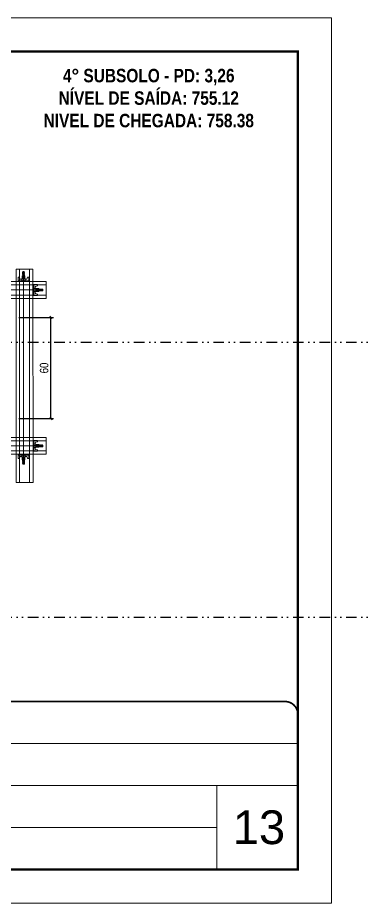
# Model space of a CAD drawing. Header units: millimetres. Extents: x 13777 to 27878, y -21631 to 6985.
# Drawn here: x 15526 to 15936, y 2489 to 3539 of the extents above; entities that cross this region are included whole.
import ezdxf

# ---------------------------------------------------------------- set-up
doc = ezdxf.new("R2010")
doc.units = ezdxf.units.MM
for name, pattern in [('CONTINUO', [0]), ('DASHED', [0.75, 0.5, -0.25]), ('DIVIDE2', [0.625, 0.25, -0.125, 0, -0.125, 0, -0.125])]:
    doc.linetypes.add(name, pattern=pattern)
for name, color, linetype, lineweight in [('CARIMBO', 255, 'Continuous', 9), ('Folhas', 255, 'Continuous', 9), ('Hachura', 251, 'Continuous', 9), ('Perfil Metálico', 224, 'Continuous', 18), ('SARRAFO DE PRESSAO', 251, 'DASHED', 9)]:
    doc.layers.add(name, color=color, linetype=linetype, lineweight=lineweight)
for name, color, linetype in [('COTA', 241, 'Continuous'), ('NOMENCLATURA', 7, 'Continuous'), ('Nível', 160, 'Continuous')]:
    doc.layers.add(name, color=color, linetype=linetype)
doc.styles.add('ARIAL', font='arial.ttf')
doc.styles.add('COTA TECNICA 2X', font='techl___.ttf', dxfattribs={"height": 10})
doc.styles.add('ROMANC', font='techb___.ttf', dxfattribs={"height": 2.5})
doc.dimstyles.new('SECAO PILAR', dxfattribs={"dimtxt": 10, "dimasz": 3, "dimexe": 3, "dimexo": 3, "dimgap": 3, "dimtad": 1, "dimdec": 1, "dimlfac": 0.5, "dimzin": 12, "dimdsep": 46, "dimtxsty": 'COTA TECNICA 2X', "dimblk1": 'OBLIQUE', "dimblk2": 'OBLIQUE', "dimsah": 1, "dimcen": 0.9, "dimclrd": 256, "dimclre": 256, "dimclrt": 256, "dimadec": 1, "dimazin": 3, "dimtfac": 1, "dimtdec": 1, "dimtmove": 0, "dimatfit": 3, "dimfxl": 1, "dimtolj": 1, "dimtzin": 12, "dimarcsym": 0})

# ---------------------------------------------------------------- blocks, each defined once
blk = doc.blocks.new('9999999999')
at = {"color": 30, "linetype": 'CONTINUO'}
for p, q in [((98564.6, 34379.6), (99584, 34379.6)), ((98564.6, 34329.8), (99488, 34329.8)), ((99584, 34329.8), (99488, 34329.8)), ((99488, 34329.8), (99488, 34230.2)), ((98564.6, 34280), (99488, 34280))]:
    blk.add_line(p, q, dxfattribs=at)
at = {"color": 30, "linetype": 'CONTINUO', "const_width": 2}
blk.add_lwpolyline([(99584, 34230.2), (99584, 34414.4, 0.414214), (99569, 34429.4), (98229, 34429.4, 0.414214), (98214, 34414.4), (98214, 34245.2, 0.414214), (98229, 34230.2), (99584, 34230.2)], format="xyb", dxfattribs=at)
at = {"layer": 'Folhas'}
blk.add_lwpolyline([(98139, 34190.2), (99624, 34190.2), (99624, 35240.2), (98139, 35240.2)], close=True, dxfattribs=at)
at = {"layer": 'Folhas', "color": 30, "const_width": 3}
blk.add_lwpolyline([(98214, 34230.2), (99584, 34230.2), (99584, 35200.2), (98214, 35200.2)], close=True, dxfattribs=at)
blk = doc.blocks.new('C')
at = {"layer": 'Hachura', "color": 0}
for p, q in [((0, 3.22), (0, -3.22)), ((0.45, 3.22), (0, 3.22)), ((0.46, 3.16), (0, 3.16)), ((0.46, 3.05), (0, 3.05)), ((0.46, 2.88), (0, 2.88)), ((0, 2.75), (0, -1.16)), ((0.46, 2.65), (0, 2.65)), ((0.46, 2.23), (0, 2.23)), ((0.46, 1.51), (0, 1.51)), ((0.39, 0.49), (0.17, 0.49)), ((0.45, -3.23), (0.45, 3.22)), ((0.45, 3.22), (2.58, 3.22)), ((1.74, 0.97), (0.45, 0.97)), ((1.45, 0.1), (0.45, 0.1)), ((1.35, 1.94), (1.35, 0.96)), ((2.58, 2.39), (1.47, 2.09)), ((1.74, -0.97), (1.74, 0.97)), ((1.74, 0.97), (1.74, 0.84)), ((1.74, 0.97), (1.74, 0.84)), ((1.74, 0.84), (3.35, 0.84)), ((3.35, 0.45), (1.74, 0.45)), ((2.58, 3.22), (2.58, 2.39)), ((3.32, 0.84), (3.32, -0.84)), ((3.35, 0.84), (3.35, -0.84)), ((3.68, 0.45), (3.35, 0.45)), ((3.84, -0.52), (3.35, 0.45)), ((3.35, 0.06), (3.67, -0.57)), ((3.68, 0.45), (4.16, -0.52)), ((3.72, 0.5), (4.25, -0.57)), ((4.37, -0.55), (3.83, 0.53)), ((4.15, 0.45), (3.93, 0.45)), ((4.42, -0.52), (3.93, 0.45)), ((4.15, 0.45), (4.26, 0.45)), ((4.26, 0.45), (4.74, -0.52)), ((4.3, 0.5), (4.83, -0.57)), ((4.95, -0.55), (4.41, 0.53)), ((4.51, 0.45), (4.84, 0.45)), ((5, -0.52), (4.51, 0.45)), ((4.84, 0.45), (5.32, -0.52)), ((4.88, 0.5), (5.41, -0.57)), ((5.53, -0.55), (4.99, 0.53)), ((5.58, -0.52), (5.09, 0.45)), ((5.42, 0.45), (5.09, 0.45)), ((5.58, -0.52), (5.09, 0.45)), ((5.42, 0.45), (5.74, -0.19)), ((5.46, 0.5), (5.74, -0.07)), ((5.74, 0.19), (5.57, 0.53)), ((5.74, 0.32), (5.68, 0.45)), ((5.68, 0.45), (5.74, 0.45)), ((5.74, 0.45), (5.9, 0.29)), ((5.74, 0.45), (5.74, -0.52)), ((5.9, -0.36), (5.9, 0.29)), ((0.45, 0), (0, 0)), ((0.46, -1.52), (0, -1.52)), ((0.46, -2.23), (0, -2.23)), ((0.46, -2.65), (0, -2.65)), ((0.46, -2.88), (0, -2.88)), ((0.46, -3.05), (0, -3.05)), ((0.46, -3.16), (0, -3.16)), ((0, -3.22), (2.57, -3.22)), ((0.08, -0.48), (0.29, -0.48)), ((0.29, -0.48), (0.4, -0.48)), ((0.45, 0), (0.45, -0.97)), ((0.45, -0.16), (1.45, -0.16)), ((0.45, -0.65), (0.45, -0.32)), ((0.45, -3.23), (0.45, -0.65)), ((0.45, -0.97), (1.74, -0.97)), ((1.35, -1.94), (1.35, -0.97)), ((2.58, -2.39), (1.47, -2.1)), ((3.35, -0.32), (1.74, -0.32)), ((3.35, -0.84), (1.74, -0.84)), ((2.58, -3.23), (2.58, -2.39)), ((3.35, -0.07), (3.58, -0.52)), ((3.35, -0.52), (3.58, -0.52)), ((3.84, -0.52), (4.16, -0.52)), ((4.42, -0.52), (4.74, -0.52)), ((4.63, -0.52), (4.74, -0.52)), ((5, -0.52), (5.32, -0.52)), ((5.58, -0.52), (5.74, -0.52)), ((5.74, -0.52), (5.9, -0.36)), ((5.74, -0.52), (5.74, -0.52))]:
    blk.add_line(p, q, dxfattribs=at)
for centre, radius, start, end in [((1.52, 1.94), 0.161, 104.7436, 180), ((1.44, -0.03), 0.129, 272.695, 87.305), ((3.81, 0.39), 0.143, 25.5688, 154.4312), ((4.39, 0.39), 0.143, 25.5688, 154.4312), ((4.97, 0.39), 0.143, 25.5688, 154.4312), ((5.55, 0.39), 0.143, 25.5688, 154.4312), ((0.17, -0.37), 0.174, 221.744, 317.8592), ((1.52, -1.94), 0.161, 180, 255.2564), ((3.71, -0.4), 0.174, 222.1408, 318.256), ((4.29, -0.4), 0.174, 222.1408, 318.256), ((4.87, -0.4), 0.174, 222.1408, 318.256), ((5.45, -0.4), 0.174, 222.1408, 318.256), ((5.61, -0.4), 0.174, 317.8592, 318.256)]:
    blk.add_arc(centre, radius, start, end, dxfattribs=at)
blk = doc.blocks.new('_Oblique')
at = {"color": 0, "linetype": 'ByBlock', "lineweight": -2}
blk.add_line((-0.5, -0.5), (0.5, 0.5), dxfattribs=at)
blk = doc.blocks.new('*D313')
at = {"layer": 'COTA', "lineweight": -2, "transparency": 16777216}
for p, q in [((15527.5, 3183.7), (15568.8, 3183.7)), ((15565.8, 3063.7), (15565.8, 3183.7)), ((15527.5, 3063.7), (15568.8, 3063.7))]:
    blk.add_line(p, q, dxfattribs=at)
at = {"layer": 'Defpoints', "color": 0, "transparency": 16777216}
for p in [(15524.5, 3183.7), (15565.8, 3183.7), (15524.5, 3063.7)]:
    blk.add_point(p, dxfattribs=at)
at = {"layer": 'COTA', "lineweight": -2, "transparency": 16777216, "xscale": 3, "yscale": 3, "zscale": 3}
for p, rotation in [((15565.8, 3183.7), 90), ((15565.8, 3063.7), 270)]:
    blk.add_blockref('_Oblique', p, dxfattribs=dict(at, rotation=rotation))
at = {"layer": 'COTA', "transparency": 16777216, "insert": (15557.7, 3123.7), "char_height": 10, "attachment_point": 5, "rotation": 90, "style": 'COTA TECNICA 2X'}
blk.add_mtext('\\A1;60', dxfattribs=at)

msp = doc.modelspace()

# ---------------------------------------------------------------- linework, layer by layer
at = {"layer": 'Hachura'}
for p, q in [((15533.16, 3010.58), (15533.16, 3233.12)), ((14791.98, 3216.15), (15551.5, 3216.17)), ((14791.98, 3031.35), (15551.5, 3031.4))]:
    msp.add_line(p, q, dxfattribs=at)
at = {"layer": 'Nível', "color": 4, "linetype": 'DIVIDE2', "ltscale": 50}
for p, q in [((13777.11, 3154.29), (21531.15, 3154.29)), ((13777.11, 2828.29), (21531.15, 2828.29))]:
    msp.add_line(p, q, dxfattribs=at)
at = {"layer": 'Perfil Metálico'}
for p, q in [((15528.51, 3240.75), (15528.51, 2987.85)), ((15540.51, 3240.75), (15540.51, 2987.85)), ((15560.19, 3222.09), (14786.75, 3222.09)), ((15560.19, 3210.09), (14786.75, 3210.09)), ((15560.19, 3037.35), (14786.75, 3037.35)), ((15560.19, 3025.35), (14786.75, 3025.35))]:
    msp.add_line(p, q, dxfattribs=at)
for points in [[(15544.45, 3240.75), (15524.45, 3240.75), (15524.51, 2987.85), (15544.51, 2987.85)], [(15560.19, 3206.15), (15560.19, 3226.15), (14786.75, 3226.09), (14786.75, 3206.09)], [(14786.75, 3041.35), (14786.75, 3021.35), (15560.19, 3021.41), (15560.19, 3041.41)]]:
    msp.add_lwpolyline(points, close=True, dxfattribs=at)

# ---------------------------------------------------------------- block references
at = {"layer": 'Hachura', "linetype": 'Continuous', "yscale": 2, "zscale": 2}
for p, xscale, rotation in [((15533.15, 3226.12), 2, 90.00000000000001), ((15544.5, 3216.16), -2, 180), ((15533.16, 3021.38), -2, 90)]:
    msp.add_blockref('C', p, dxfattribs=dict(at, xscale=xscale, rotation=rotation))
at = {"layer": 'Hachura', "linetype": 'Continuous', "xscale": 2, "yscale": 2, "zscale": 2}
msp.add_blockref('C', (15544.5, 3031.41), dxfattribs=at)
at = {"layer": 'SARRAFO DE PRESSAO', "color": 6, "linetype": 'ByBlock'}
msp.add_blockref('9999999999', (-83725.51, -31701.2), dxfattribs=at)

# ---------------------------------------------------------------- texts
at = {"layer": 'CARIMBO', "style": 'ARIAL'}
msp.add_text('13', height=40, dxfattribs=at).set_placement((15781.33, 2559.15))
at = {"layer": 'NOMENCLATURA', "color": 2, "insert": (15681.75, 3505.06), "char_height": 16, "attachment_point": 2, "style": 'ROMANC'}
msp.add_mtext_dynamic_manual_height_columns('\\P4° SUBSOLO - PD: 3,26\\PNÍVEL DE SAÍDA: 755.12\\PNIVEL DE CHEGADA: 758.38', width=300.2766, gutter_width=1, heights=[0], dxfattribs=at)

# ---------------------------------------------------------------- dimensions: what is measured, and where the dimension line sits
at = {"layer": 'COTA'}
dim = msp.add_linear_dim(base=(15565.77, 3183.75), p1=(15524.47, 3063.75), p2=(15524.47, 3183.75), angle=90, dimstyle='SECAO PILAR', dxfattribs=at)
dim.commit()
dim.dimension.update_dxf_attribs({"geometry": '*D313', "text_midpoint": (15557.66, 3123.75)})

doc.saveas('drawing.dxf')
